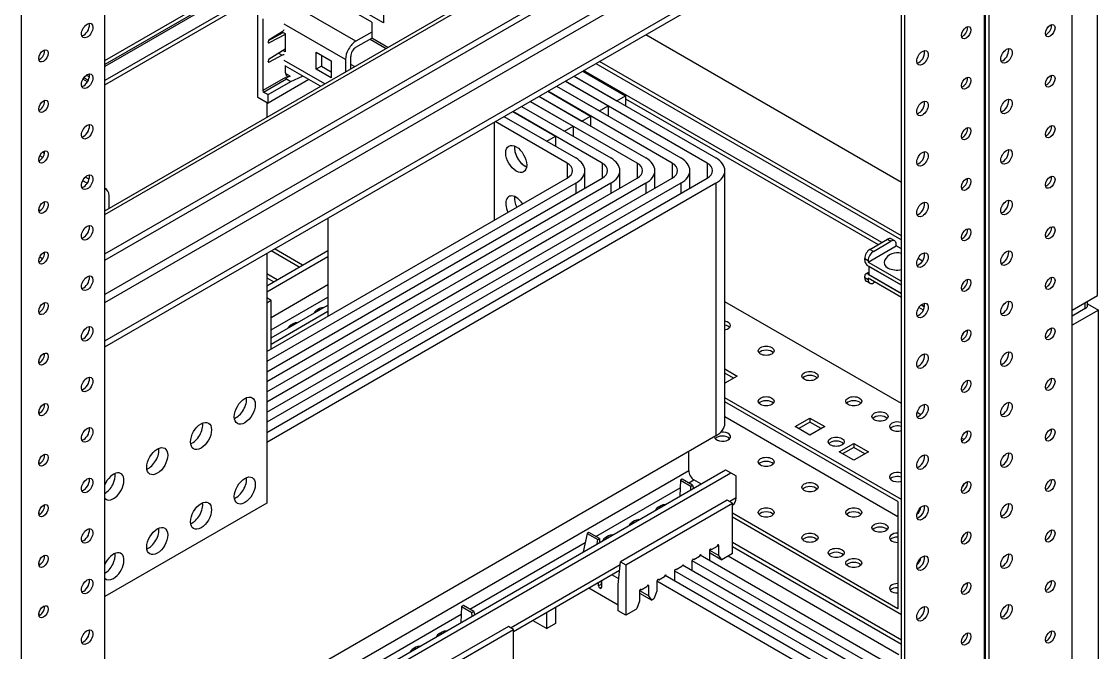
# Model space of a CAD drawing. Header units: millimetres. Extents: x -116965 to 323937, y 291661 to 566926.
# Drawn here: x -20278.6 to -20061.2, y 325288.6 to 325416.1 of the extents above; entities that cross this region are included whole.
import ezdxf

# ---------------------------------------------------------------- set-up
doc = ezdxf.new("R2010")
doc.units = ezdxf.units.MM
doc.layers.add('ALPHA', color=255, linetype='Continuous')

msp = doc.modelspace()

# ---------------------------------------------------------------- linework, layer by layer
at = {"layer": 'ALPHA'}
for p, q in [((-20066.474493, 325227.961634), (-20066.474493, 325697.447168)), ((-20083.975386, 325218.673986), (-20083.975386, 325688.15952)), ((-20083.268279, 325218.265737), (-20083.268279, 325687.751271)), ((-20261.812742, 325115.183044), (-20261.812742, 325584.668578)), ((-20278.606528, 325105.487147), (-20278.606528, 325574.972681)), ((-20083.975386, 325506.795217), (-20261.812742, 325404.120771)), ((-20261.812742, 325403.304275), (-20083.975386, 325505.97872)), ((-20084.152163, 325239.025163), (-20084.152163, 325505.876658)), ((-20261.812742, 325377.835281), (-20101.187065, 325470.572559)), ((-20261.812742, 325377.074322), (-20100.062065, 325470.461119)), ((-20261.812742, 325369.113481), (-20094.581988, 325465.664201)), ((-20261.812742, 325367.888736), (-20094.581988, 325464.439456)), ((-20100.592396, 325454.029125), (-20261.812742, 325360.948515)), ((-20261.812742, 325359.315522), (-20099.885289, 325452.80438)), ((-20261.812742, 325351.558804), (-20094.581988, 325448.109525)), ((-20261.812742, 325350.334059), (-20094.581988, 325446.88478)), ((-20100.945949, 325284.810209), (-20100.945949, 325443.210545)), ((-20100.238842, 325245.618373), (-20100.238842, 325443.618794)), ((-20061.347969, 325360.744391), (-20061.347969, 325439.536311)), ((-20261.812742, 325408.203254), (-20222.391539, 325430.963097)), ((-20221.330878, 325430.350724), (-20261.812742, 325406.97851)), ((-20222.391539, 325430.1466), (-20261.812742, 325407.386758)), ((-20207.89585, 325415.95997), (-20220.005053, 325422.951222)), ((-20230.978071, 325419.242138), (-20230.978071, 325400.870965)), ((-20230.904848, 325400.768903), (-20230.904848, 325419.140076)), ((-20211.07783, 325412.081611), (-20223.604239, 325419.313737)), ((-20205.54472, 325419.154516), (-20205.54472, 325415.766055)), ((-20229.904548, 325416.619291), (-20229.904548, 325402.134642)), ((-20205.54472, 325415.766055), (-20208.479213, 325417.460286)), ((-20207.89585, 325415.95997), (-20207.89585, 325413.918729)), ((-20228.751987, 325412.256525), (-20225.770384, 325413.828265)), ((-20228.587977, 325412.425434), (-20225.990783, 325414.029651)), ((-20226.103849, 325413.959813), (-20226.103849, 325413.65248)), ((-20226.052823, 325413.991331), (-20225.396742, 325413.612543)), ((-20213.199151, 325408.407377), (-20225.573519, 325415.551722)), ((-20207.89585, 325413.918729), (-20211.07783, 325412.081611)), ((-20207.89585, 325413.918729), (-20207.89585, 325412.693984)), ((-20228.843888, 325411.915495), (-20228.843888, 325411.971684)), ((-20228.590241, 325411.756041), (-20228.843638, 325411.90234)), ((-20225.396742, 325413.439481), (-20228.590241, 325411.756041)), ((-20227.076121, 325413.359267), (-20227.076121, 325413.139951)), ((-20226.783228, 325413.540179), (-20226.783228, 325413.294348)), ((-20225.396742, 325413.612543), (-20225.396742, 325409.938308)), ((-20211.07783, 325410.856867), (-20207.89585, 325412.693984)), ((-20208.249402, 325412.489861), (-20205.019325, 325410.624975)), ((-20204.665771, 325410.8291), (-20207.89585, 325412.693987)), ((-20152.564744, 325413.40842), (-20100.945949, 325383.606295)), ((-20228.590241, 325408.515523), (-20225.396742, 325410.519618)), ((-20226.740483, 325409.676348), (-20225.990783, 325409.243509)), ((-20225.396742, 325409.938308), (-20225.879196, 325410.216852)), ((-20219.12117, 325406.417166), (-20219.12117, 325409.887277)), ((-20219.12117, 325409.887277), (-20216.115966, 325408.152222)), ((-20228.843888, 325408.006994), (-20228.843888, 325408.063183)), ((-20228.587977, 325407.848745), (-20228.843726, 325407.996402)), ((-20225.990783, 325409.243509), (-20228.587977, 325407.848745)), ((-20217.393695, 325403.480629), (-20225.573519, 325408.203253)), ((-20218.06051, 325409.274904), (-20218.06051, 325407.029539)), ((-20216.115966, 325408.152222), (-20216.115966, 325404.682111)), ((-20213.199151, 325408.407377), (-20213.199151, 325405.902351)), ((-20212.13849, 325406.514724), (-20212.13849, 325409.019749)), ((-20211.383288, 325406.95074), (-20212.13849, 325407.386756)), ((-20162.641016, 325407.590882), (-20100.945949, 325371.971219)), ((-20100.945949, 325372.787715), (-20161.933909, 325407.99913)), ((-20265.51316, 325405.236589), (-20264.918226, 325404.893103)), ((-20225.308354, 325405.687408), (-20225.308354, 325407.170492)), ((-20218.272375, 325402.973323), (-20225.308354, 325407.035548)), ((-20224.358563, 325405.017734), (-20225.302544, 325405.562742)), ((-20224.247694, 325403.97227), (-20221.875857, 325405.053795)), ((-20218.06051, 325407.029539), (-20219.12117, 325406.417166)), ((-20216.115966, 325404.682111), (-20219.12117, 325406.417166)), ((-20218.06051, 325407.029539), (-20216.115966, 325405.906856)), ((-20167.060433, 325405.03933), (-20138.422608, 325388.505274)), ((-20167.060433, 325405.03933), (-20158.398375, 325400.038289)), ((-20165.292666, 325406.059951), (-20156.630608, 325401.058909)), ((-20104.941102, 325371.420083), (-20165.115889, 325406.162013)), ((-20265.288279, 325403.882008), (-20266.203767, 325404.410566)), ((-20265.12119, 325404.193788), (-20266.017303, 325404.711159)), ((-20225.308354, 325404.788256), (-20229.904548, 325402.134642)), ((-20229.727771, 325401.828456), (-20225.131577, 325404.48207)), ((-20220.618568, 325404.327898), (-20228.843888, 325399.579008)), ((-20228.843888, 325401.318145), (-20224.247694, 325403.971759)), ((-20224.358563, 325405.017734), (-20225.253909, 325404.609468)), ((-20225.144074, 325404.489795), (-20224.247694, 325403.97227)), ((-20225.131577, 325404.48207), (-20224.247694, 325403.971759)), ((-20224.247694, 325403.971759), (-20224.247694, 325403.97227)), ((-20170.595967, 325402.998089), (-20145.493676, 325388.505274)), ((-20170.595967, 325402.998089), (-20161.933909, 325397.997047)), ((-20140.190375, 325387.484654), (-20168.8282, 325404.018709)), ((-20168.8282, 325404.018709), (-20160.166142, 325399.017668)), ((-20230.904848, 325400.768903), (-20228.843888, 325399.579008)), ((-20229.727771, 325401.828456), (-20228.843888, 325401.318145)), ((-20228.843888, 325399.579008), (-20228.843888, 325401.318145)), ((-20174.131501, 325400.956847), (-20152.564744, 325388.505274)), ((-20174.131501, 325400.956847), (-20165.469443, 325395.955806)), ((-20147.261443, 325387.484654), (-20172.363734, 325401.977468)), ((-20172.363734, 325401.977468), (-20163.701676, 325396.976426)), ((-20158.398375, 325400.038289), (-20156.630608, 325401.058909)), ((-20156.630608, 325401.058909), (-20156.630608, 325399.017668)), ((-20229.109053, 325399.732101), (-20229.109053, 325396.716765)), ((-20177.667035, 325398.915606), (-20159.635812, 325388.505274)), ((-20177.667035, 325398.915606), (-20169.004977, 325393.914564)), ((-20154.332511, 325387.484654), (-20175.899268, 325399.936227)), ((-20175.899268, 325399.936227), (-20167.23721, 325394.935185)), ((-20161.933909, 325397.997047), (-20160.166142, 325399.017668)), ((-20160.166142, 325399.017668), (-20160.166142, 325396.976426)), ((-20156.630608, 325400.446537), (-20105.648209, 325371.011835)), ((-20181.202569, 325396.874364), (-20172.540511, 325391.873323)), ((-20181.202569, 325396.874364), (-20166.70688, 325388.505274)), ((-20161.403579, 325387.484654), (-20179.434802, 325397.894985)), ((-20179.434802, 325397.894985), (-20170.772744, 325392.893943)), ((-20165.469443, 325395.955806), (-20163.701676, 325396.976426)), ((-20163.701676, 325396.976426), (-20163.701676, 325394.935185)), ((-20183.147112, 325375.951639), (-20183.147112, 325395.751682)), ((-20168.474647, 325387.484654), (-20182.970336, 325395.853744)), ((-20169.004977, 325393.914564), (-20167.23721, 325394.935185)), ((-20167.23721, 325394.935185), (-20167.23721, 325392.893943)), ((-20172.540511, 325391.873323), (-20170.772744, 325392.893943)), ((-20170.772744, 325392.893943), (-20170.772744, 325390.852702)), ((-20274.313419, 325388.578196), (-20274.944688, 325388.942659)), ((-20273.966674, 325389.392615), (-20274.412752, 325389.650158)), ((-20168.474647, 325387.484654), (-20168.474647, 325384.422791)), ((-20164.876297, 325382.417817), (-20164.876297, 325385.953723)), ((-20161.403579, 325387.484654), (-20161.403579, 325384.422791)), ((-20157.805229, 325382.417817), (-20157.805229, 325385.953723)), ((-20154.332511, 325387.484654), (-20154.332511, 325384.422791)), ((-20150.734161, 325382.417817), (-20150.734161, 325385.953723)), ((-20147.261443, 325387.484654), (-20147.261443, 325384.422791)), ((-20143.663094, 325382.417817), (-20143.663094, 325385.953723)), ((-20140.190375, 325387.484654), (-20140.190375, 325384.422791)), ((-20136.592026, 325334.922686), (-20136.592026, 325385.953723)), ((-20265.336094, 325383.395135), (-20266.244343, 325383.919513)), ((-20264.971636, 325384.199327), (-20265.730121, 325384.637239)), ((-20229.109052, 325349.415501), (-20168.474647, 325384.422791)), ((-20229.109052, 325345.333018), (-20161.403579, 325384.422791)), ((-20229.109052, 325341.250535), (-20154.332511, 325384.422791)), ((-20229.109052, 325337.168052), (-20147.261443, 325384.422791)), ((-20229.109052, 325333.08557), (-20140.190375, 325384.422791)), ((-20166.70688, 325383.402171), (-20229.109052, 325347.37426)), ((-20159.635812, 325383.402171), (-20229.109052, 325343.291777)), ((-20152.564744, 325383.402171), (-20229.109052, 325339.209294)), ((-20145.493676, 325383.402171), (-20229.109052, 325335.126811)), ((-20138.422608, 325383.402171), (-20229.109052, 325331.044328)), ((-20166.70688, 325383.402171), (-20166.70688, 325381.360929)), ((-20159.635812, 325383.402171), (-20159.635812, 325381.360929)), ((-20152.564744, 325383.402171), (-20152.564744, 325381.360929)), ((-20145.493676, 325383.402171), (-20145.493676, 325381.360929)), ((-20138.422608, 325383.402171), (-20138.422608, 325332.371134)), ((-20261.550179, 325382.223948), (-20261.812742, 325382.375539)), ((-20260.928858, 325378.345591), (-20260.928858, 325380.850616)), ((-20274.825953, 325377.851404), (-20275.139261, 325378.032292)), ((-20216.734684, 325376.359888), (-20216.734684, 325356.559846)), ((-20107.663463, 325367.480487), (-20102.006609, 325370.746474)), ((-20107.30991, 325370.052452), (-20103.774376, 325372.093693)), ((-20106.602803, 325369.644203), (-20103.067269, 325371.685445)), ((-20103.774376, 325372.093693), (-20103.067269, 325371.685445)), ((-20102.317269, 325371.759738), (-20103.024376, 325372.167986)), ((-20102.006609, 325370.746474), (-20102.006609, 325371.073072)), ((-20100.945949, 325370.134101), (-20102.006609, 325370.746474)), ((-20101.122726, 325370.236163), (-20100.945949, 325370.338225)), ((-20274.944687, 325368.530247), (-20274.313418, 325368.165783)), ((-20229.109053, 325369.215543), (-20229.109052, 325318.796878)), ((-20229.109052, 325362.669505), (-20216.734684, 325369.81385)), ((-20229.109052, 325361.44476), (-20216.734684, 325368.589105)), ((-20222.556135, 325366.452834), (-20228.22517, 325369.725853)), ((-20221.849028, 325366.861082), (-20227.518063, 325370.134101)), ((-20108.37057, 325368.215334), (-20107.663463, 325367.807086)), ((-20108.37057, 325367.888736), (-20108.37057, 325368.215334)), ((-20106.602803, 325369.644203), (-20107.30991, 325370.052452)), ((-20096.691125, 325367.677578), (-20097.599375, 325368.201956)), ((-20096.396397, 325369.344533), (-20096.303113, 325369.290676)), ((-20107.663463, 325367.807086), (-20107.663463, 325367.480487)), ((-20107.663463, 325367.480487), (-20100.945949, 325363.602129)), ((-20100.945949, 325362.785632), (-20107.663463, 325366.663991)), ((-20107.486687, 325364.928936), (-20107.486687, 325366.561929)), ((-20100.945949, 325362.785632), (-20107.486687, 325366.561929)), ((-20226.975552, 325363.901282), (-20229.109052, 325365.133059)), ((-20229.109052, 325364.316563), (-20227.682659, 325363.493034)), ((-20108.37057, 325364.296151), (-20108.37057, 325364.622749)), ((-20107.663463, 325363.887902), (-20108.37057, 325364.296151)), ((-20107.486687, 325365.471264), (-20108.163463, 325365.080526)), ((-20107.663463, 325365.030998), (-20107.486687, 325365.13306)), ((-20107.663463, 325365.030998), (-20100.945949, 325361.152639)), ((-20100.945949, 325360.336142), (-20107.663463, 325364.214501)), ((-20107.663463, 325364.214501), (-20107.663463, 325363.887902)), ((-20100.945949, 325361.152639), (-20107.486687, 325364.928936)), ((-20216.734684, 325362.873629), (-20228.22517, 325356.239594)), ((-20107.352803, 325363.201237), (-20108.05991, 325363.609485)), ((-20106.31996, 325363.438829), (-20106.602803, 325363.27553)), ((-20088.597132, 325363.004509), (-20088.62205, 325363.018895)), ((-20228.22517, 325359.72377), (-20229.109052, 325360.23408)), ((-20228.22517, 325359.72377), (-20229.109052, 325359.21346)), ((-20228.22517, 325353.790105), (-20216.734684, 325360.424139)), ((-20228.22517, 325349.925811), (-20228.22517, 325359.72377)), ((-20100.945949, 325338.903107), (-20136.592026, 325359.483379)), ((-20066.474493, 325357.784591), (-20061.347969, 325360.744391)), ((-20063.383503, 325358.703149), (-20063.383503, 325359.569175)), ((-20228.22517, 325352.157112), (-20216.734684, 325358.791146)), ((-20228.22517, 325350.932367), (-20216.734684, 325357.566401)), ((-20218.43245, 325358.076302), (-20218.96278, 325357.770116)), ((-20096.514349, 325357.777557), (-20097.422598, 325358.301935)), ((-20096.286679, 325358.462608), (-20096.943161, 325358.841628)), ((-20096.943161, 325358.841628), (-20096.286679, 325358.462608)), ((-20063.822843, 325358.090777), (-20066.474493, 325356.559846)), ((-20061.171192, 325357.784591), (-20066.474493, 325354.722728)), ((-20063.822843, 325358.090777), (-20063.822843, 325359.315522)), ((-20063.383503, 325359.061869), (-20061.171192, 325357.784591)), ((-20061.171192, 325278.99267), (-20061.171192, 325357.784591)), ((-20223.735751, 325355.01444), (-20224.266081, 325354.708254)), ((-20275.070993, 325347.107551), (-20275.070993, 325347.790594)), ((-20136.592026, 325345.888711), (-20134.126935, 325344.46549)), ((-20134.834041, 325344.057242), (-20136.592026, 325345.072214)), ((-20134.126935, 325344.46549), (-20136.592026, 325343.042269)), ((-20100.945949, 325319.511313), (-20136.592026, 325340.091585)), ((-20101.653056, 325319.103065), (-20136.592026, 325339.275089)), ((-20275.070993, 325336.901344), (-20275.070993, 325337.584387)), ((-20101.653056, 325316.041203), (-20136.592026, 325336.213227)), ((-20122.388962, 325334.259283), (-20119.419114, 325335.973926)), ((-20119.419114, 325335.973926), (-20119.419114, 325335.157429)), ((-20119.419114, 325335.973926), (-20116.449265, 325334.259283)), ((-20097.032425, 325336.643633), (-20097.788405, 325337.080098)), ((-20119.419114, 325332.54464), (-20122.388962, 325334.259283)), ((-20119.419114, 325335.157429), (-20121.681855, 325333.851034)), ((-20117.156372, 325333.851034), (-20119.419114, 325335.157429)), ((-20116.449265, 325334.259283), (-20119.419114, 325332.54464)), ((-20138.422608, 325332.371134), (-20261.812742, 325261.131808)), ((-20088.350134, 325331.63091), (-20088.793027, 325331.886614)), ((-20143.901305, 325325.347534), (-20143.901305, 325329.208007)), ((-20113.550127, 325329.156179), (-20110.580279, 325330.870822)), ((-20110.580279, 325327.441536), (-20113.550127, 325329.156179)), ((-20110.580279, 325330.054325), (-20112.843021, 325328.747931)), ((-20110.580279, 325330.870822), (-20110.580279, 325330.054325)), ((-20110.580279, 325330.870822), (-20107.61043, 325329.156179)), ((-20108.317537, 325328.747931), (-20110.580279, 325330.054325)), ((-20107.61043, 325329.156179), (-20110.580279, 325327.441536)), ((-20275.070993, 325326.695136), (-20275.070993, 325327.37818)), ((-20261.812742, 325253.161051), (-20136.474866, 325325.552475)), ((-20143.901305, 325325.347534), (-20261.812742, 325257.245401)), ((-20261.812742, 325251.936073), (-20135.414004, 325324.940219)), ((-20136.474866, 325325.552475), (-20135.414004, 325324.940219)), ((-20135.414004, 325324.940219), (-20134.353546, 325324.327963)), ((-20145.563993, 325323.450472), (-20145.726367, 325320.209083)), ((-20145.210507, 325323.654635), (-20145.563993, 325323.450472)), ((-20145.563993, 325323.450472), (-20143.478166, 325322.246678)), ((-20143.12468, 325322.450841), (-20145.210507, 325323.654635)), ((-20143.900228, 325322.898433), (-20142.840443, 325323.510533)), ((-20143.478166, 325322.246678), (-20143.12468, 325322.450841)), ((-20143.12468, 325322.450841), (-20142.953966, 325321.81034)), ((-20141.424815, 325322.693532), (-20142.840443, 325323.510533)), ((-20134.353546, 325319.837232), (-20134.353546, 325324.327963)), ((-20162.634989, 325312.077793), (-20145.642042, 325321.892413)), ((-20143.45642, 325321.520137), (-20143.478166, 325322.246678)), ((-20229.109052, 325318.796878), (-20261.812742, 325299.915393)), ((-20136.12037, 325319.428789), (-20157.68302, 325306.974845)), ((-20156.622157, 325306.362589), (-20135.059508, 325318.816533)), ((-20149.520313, 325318.284333), (-20150.050643, 325317.978147)), ((-20135.059508, 325318.816533), (-20136.12037, 325319.428789)), ((-20134.353546, 325319.837232), (-20135.590343, 325319.122895)), ((-20135.059508, 325308.610326), (-20135.059508, 325318.816533)), ((-20135.059508, 325318.415014), (-20134.974842, 325318.463915)), ((-20101.653056, 325319.103065), (-20101.653056, 325297.465906)), ((-20100.945949, 325296.241161), (-20100.945949, 325319.511313)), ((-20275.070993, 325316.488929), (-20275.070993, 325317.171973)), ((-20101.653056, 325297.465906), (-20135.059508, 325316.75313)), ((-20100.945949, 325296.241161), (-20135.059508, 325315.936633)), ((-20154.822604, 325315.221888), (-20155.352934, 325314.915702)), ((-20164.402284, 325312.689583), (-20165.236868, 325308.966444)), ((-20164.048798, 325312.893746), (-20164.402284, 325312.689583)), ((-20164.402284, 325312.689583), (-20162.28056, 325311.465071)), ((-20161.927074, 325311.669234), (-20164.048798, 325312.893746)), ((-20162.28056, 325311.465071), (-20161.927074, 325311.669234)), ((-20161.927074, 325311.669234), (-20161.897581, 325310.869072)), ((-20160.124895, 325312.159443), (-20160.655225, 325311.853257)), ((-20188.085985, 325297.378056), (-20164.822659, 325310.81426)), ((-20162.414462, 325310.570537), (-20162.28056, 325311.465071)), ((-20139.354364, 325309.395732), (-20139.53114, 325309.497755)), ((-20138.18786, 325310.06947), (-20139.354364, 325309.395732)), ((-20138.01115, 325310.375656), (-20137.834374, 325310.273633)), ((-20137.834374, 325308.232391), (-20137.834374, 325310.273633)), ((-20100.945949, 325291.138057), (-20135.059508, 325310.83353)), ((-20135.059508, 325310.017033), (-20100.945949, 325290.321561)), ((-20165.236868, 325308.966444), (-20165.237893, 325308.939807)), ((-20165.214312, 325308.953427), (-20165.236868, 325308.966444)), ((-20143.239956, 325307.187424), (-20102.713716, 325283.789588)), ((-20142.889224, 325307.354102), (-20143.066001, 325307.456125)), ((-20141.72272, 325308.02784), (-20142.889224, 325307.354102)), ((-20100.945949, 325284.810209), (-20141.607234, 325308.286013)), ((-20141.546011, 325308.334026), (-20141.369234, 325308.232003)), ((-20141.369234, 325308.148603), (-20141.369234, 325308.232003)), ((-20139.70785, 325309.191569), (-20139.70785, 325307.189402)), ((-20139.70785, 325308.795859), (-20137.222118, 325307.361267)), ((-20139.686452, 325309.301282), (-20137.834374, 325308.232391)), ((-20137.222118, 325307.361267), (-20137.834374, 325308.232391)), ((-20135.059508, 325308.610326), (-20137.222118, 325307.361267)), ((-20101.476279, 325288.178257), (-20135.962413, 325308.088835)), ((-20275.141704, 325306.508605), (-20275.070993, 325306.549431)), ((-20275.070993, 325306.282722), (-20275.070993, 325306.965767)), ((-20157.745284, 325306.326861), (-20179.7761, 325293.602518)), ((-20179.245265, 325292.894637), (-20157.848491, 325305.252776)), ((-20158.129024, 325302.333269), (-20157.68302, 325306.974845)), ((-20157.68302, 325306.974845), (-20156.622157, 325306.362589)), ((-20156.622157, 325306.362589), (-20156.622157, 325296.156382)), ((-20146.777571, 325305.108309), (-20146.777571, 325303.106142)), ((-20146.774817, 325305.145793), (-20106.24925, 325281.748346)), ((-20146.424085, 325305.312472), (-20146.600861, 325305.414495)), ((-20145.257581, 325305.986209), (-20146.424085, 325305.312472)), ((-20104.481483, 325282.768967), (-20145.142095, 325306.244383)), ((-20145.080871, 325306.292396), (-20144.904095, 325306.190372)), ((-20144.904095, 325306.106973), (-20144.904095, 325306.190372)), ((-20143.24271, 325307.149939), (-20143.24271, 325305.147772)), ((-20161.61048, 325303.079964), (-20161.584484, 325302.37469)), ((-20161.492586, 325303.148056), (-20161.536023, 325301.737081)), ((-20158.02377, 325303.497035), (-20159.456614, 325304.323973)), ((-20158.016813, 325303.501054), (-20158.02377, 325303.497035)), ((-20150.312431, 325303.066678), (-20150.312431, 325301.025437)), ((-20150.309677, 325303.104163), (-20109.784784, 325279.707105)), ((-20149.958945, 325303.270841), (-20150.135722, 325303.372865)), ((-20148.792441, 325303.944579), (-20149.958945, 325303.270841)), ((-20108.017017, 325280.727726), (-20148.676956, 325304.202752)), ((-20148.615732, 325304.250766), (-20148.438955, 325304.148742)), ((-20148.438955, 325304.065343), (-20148.438955, 325304.148742)), ((-20164.052807, 325301.669348), (-20158.128582, 325298.250297)), ((-20162.114713, 325302.068446), (-20162.140709, 325302.773719)), ((-20161.584484, 325302.37469), (-20162.114713, 325302.068446)), ((-20161.849748, 325301.62264), (-20161.533931, 325301.805046)), ((-20161.801077, 325301.594551), (-20161.849748, 325301.62264)), ((-20161.535693, 325301.747829), (-20161.801077, 325301.594551)), ((-20161.596511, 325302.701001), (-20161.507923, 325302.649874)), ((-20158.128582, 325302.333013), (-20158.129024, 325302.333269)), ((-20158.128582, 325297.025785), (-20158.128582, 325302.333013)), ((-20153.847292, 325301.025048), (-20153.847292, 325298.983807)), ((-20153.825895, 325301.134762), (-20151.973816, 325300.065871)), ((-20153.493806, 325301.229211), (-20153.670583, 325301.331234)), ((-20152.327302, 325301.902949), (-20153.493806, 325301.229211)), ((-20152.150593, 325302.209135), (-20151.973816, 325302.107112)), ((-20151.973816, 325300.065871), (-20151.973816, 325302.107112)), ((-20150.312431, 325301.025437), (-20150.924687, 325299.447071)), ((-20153.847292, 325298.983807), (-20154.408526, 325297.536972)), ((-20153.847292, 325300.629338), (-20151.36156, 325299.194747)), ((-20151.36156, 325299.194747), (-20151.973816, 325300.065871)), ((-20150.924687, 325299.447071), (-20151.36156, 325299.194747)), ((-20275.070994, 325296.076514), (-20275.070994, 325296.759556)), ((-20275.070993, 325296.076515), (-20275.070993, 325296.75956)), ((-20206.820746, 325286.557416), (-20189.827799, 325296.372036)), ((-20189.74975, 325297.930095), (-20189.912124, 325294.688707)), ((-20189.396264, 325298.134258), (-20189.74975, 325297.930095)), ((-20189.74975, 325297.930095), (-20187.663923, 325296.726301)), ((-20187.310437, 325296.930464), (-20189.396264, 325298.134258)), ((-20187.663923, 325296.726301), (-20187.310437, 325296.930464)), ((-20187.642177, 325295.99976), (-20187.663923, 325296.726301)), ((-20187.310437, 325296.930464), (-20187.139723, 325296.289963)), ((-20172.540511, 325293.485485), (-20172.540511, 325296.767103)), ((-20170.772744, 325297.788113), (-20170.772744, 325294.506105)), ((-20156.622157, 325296.156382), (-20158.128582, 325297.025785)), ((-20154.56159, 325297.346504), (-20156.622157, 325296.156382)), ((-20175.381934, 325295.125982), (-20172.540511, 325293.485485)), ((-20170.772744, 325294.506105), (-20172.540511, 325293.485485)), ((-20180.306127, 325293.908412), (-20201.868776, 325281.454468)), ((-20200.807914, 325280.842213), (-20179.245265, 325293.296157)), ((-20193.70607, 325292.763957), (-20194.2364, 325292.45777)), ((-20179.245265, 325293.296157), (-20180.306127, 325293.908412)), ((-20179.245265, 325283.089949), (-20179.245265, 325293.296157)), ((-20199.00836, 325289.701511), (-20199.53869, 325289.395325))]:
    msp.add_line(p, q, dxfattribs=at)
msp.add_arc((-20101.829832, 325366.550447), 2.814063, 71.69380052, 153.81037469, dxfattribs=at)
for centre, major_axis, ratio, start_param, end_param in [((-20265.348276, 325414.224917), (0.8125, 1.407291), 0.5773502692, 2.3561944902, 8.6393797974), ((-20266.055382, 325414.633165), (0.8125, 1.407291), 0.5773502692, 3.926990817, 5.8329886172), ((-20226.015461, 325414.831403), (0.5, 0.866025), 0.5773502692, 3.9618974169, 4.6021223648), ((-20087.864473, 325413.816668), (0.675, 1.169134), 0.5773502692, 2.3561944902, 8.6393797974), ((-20088.57158, 325414.224917), (0.675, 1.169134), 0.5773502692, 3.926990817, 5.7318997087), ((-20070.893911, 325414.224917), (0.675, 1.169134), 0.5773502692, 2.3561944902, 8.6393797974), ((-20071.601018, 325414.633165), (0.675, 1.169134), 0.5773502692, 3.926990817, 5.7318997087), ((-20266.055382, 325414.633165), (0.8125, 1.407291), 0.5773502692, 3.5917893435, 3.926990817), ((-20228.578723, 325412.124777), (0.1875, 0.32476), 0.5773502692, 0.8203047633, 2.3561945051), ((-20228.578723, 325412.068588), (0.1875, 0.32476), 0.5773502692, 2.3561945051, 3.8835399365), ((-20211.07783, 325409.632122), (1.5, 2.598076), 0.5773502692, 0.7853981783, 2.3561945051), ((-20088.57158, 325414.224917), (0.675, 1.169134), 0.5773502692, 3.692878252, 3.926990817), ((-20071.601018, 325414.633165), (0.675, 1.169134), 0.5773502692, 3.692878252, 3.926990817), ((-20274.18711, 325409.121813), (0.675, 1.169134), 0.5773502692, 2.3561944902, 8.6393797974), ((-20274.894217, 325409.530061), (0.675, 1.169134), 0.5773502692, 3.926990817, 5.7318997087), ((-20211.07783, 325409.632122), (0.75, 1.299038), 0.5773502692, 0.7853981783, 2.3561945051), ((-20096.703308, 325408.713565), (0.8125, 1.407291), 0.5773502692, 2.3561944902, 8.6393797974), ((-20097.410415, 325409.121813), (0.8125, 1.407291), 0.5773502692, 3.926990817, 5.8329886172), ((-20079.732746, 325409.121813), (0.8125, 1.407291), 0.5773502692, 2.3561944902, 8.6393797974), ((-20080.439852, 325409.530061), (0.8125, 1.407291), 0.5773502692, 3.926990817, 5.8329886172), ((-20274.894217, 325409.530061), (0.675, 1.169134), 0.5773502692, 3.692878252, 3.926990817), ((-20228.578723, 325408.216276), (0.1875, 0.32476), 0.5773502692, 0.8288490737, 2.3561945051), ((-20228.578723, 325408.160087), (0.1875, 0.32476), 0.5773502692, 2.3561945051, 3.8920842468), ((-20226.015461, 325408.413262), (0.5, 0.866025), 0.5773502692, 0.1102666454, 0.7504915933), ((-20097.410415, 325409.121813), (0.8125, 1.407291), 0.5773502692, 3.5917893435, 3.926990817), ((-20080.439852, 325409.530061), (0.8125, 1.407291), 0.5773502692, 3.5917893435, 3.926990817), ((-20265.348276, 325404.018709), (0.8125, 1.407291), 0.5773502692, 2.3561944902, 8.6393797974), ((-20266.055382, 325404.426958), (0.8125, 1.407291), 0.5773502692, 3.926990817, 5.8329886172), ((-20224.247694, 325406.29978), (0.75, 1.299038), 0.5773502692, 2.3561945051, 3.8222710768), ((-20070.893911, 325404.018709), (0.675, 1.169134), 0.5773502692, 2.3561944902, 8.6393797974), ((-20071.601018, 325404.426958), (0.675, 1.169134), 0.5773502692, 3.926990817, 5.7318997087), ((-20266.055382, 325404.426958), (0.8125, 1.407291), 0.5773502692, 3.5917893435, 3.926990817), ((-20225.131577, 325404.686194), (-0.125, 0.216506), 0.5773502606, 0.7853981559, 2.2854457709), ((-20225.131577, 325404.686194), (-0.125, 0.216506), 0.5773502606, 2.2854457709, 2.3561944827), ((-20087.864473, 325403.610461), (0.675, 1.169134), 0.5773502692, 2.3561944902, 8.6393797974), ((-20088.57158, 325404.018709), (0.675, 1.169134), 0.5773502692, 3.692878252, 3.926990817), ((-20088.57158, 325404.018709), (0.675, 1.169134), 0.5773502692, 3.926990817, 5.7318997087), ((-20071.601018, 325404.426958), (0.675, 1.169134), 0.5773502692, 3.692878252, 3.926990817), ((-20230.728071, 325400.870965), (-0.25, 0), 0.5773502778, 0, 0.7853981559), ((-20229.727771, 325402.03258), (-0.125, 0.216506), 0.5773502606, 0.7853981559, 2.3561944827), ((-20274.18711, 325398.915606), (0.675, 1.169134), 0.5773502692, 2.3561944902, 8.6393797974), ((-20274.894217, 325399.323854), (0.675, 1.169134), 0.5773502692, 3.926990817, 5.7318997087), ((-20096.703308, 325398.507357), (0.8125, 1.407291), 0.5773502692, 2.3561944902, 8.6393797974), ((-20097.410415, 325398.915606), (0.8125, 1.407291), 0.5773502692, 3.926990817, 5.8329886172), ((-20079.732746, 325398.915606), (0.8125, 1.407291), 0.5773502692, 2.3561944902, 8.6393797974), ((-20080.439852, 325399.323854), (0.8125, 1.407291), 0.5773502692, 3.926990817, 5.8329886172), ((-20274.894217, 325399.323854), (0.675, 1.169134), 0.5773502692, 3.692878252, 3.926990817), ((-20097.410415, 325398.915606), (0.8125, 1.407291), 0.5773502692, 3.5917893435, 3.926990817), ((-20080.439852, 325399.323854), (0.8125, 1.407291), 0.5773502692, 3.5917893435, 3.926990817), ((-20265.348276, 325393.812502), (0.8125, 1.407291), 0.5773502692, 2.3561944902, 8.6393797974), ((-20266.055382, 325394.22075), (0.8125, 1.407291), 0.5773502692, 3.926990817, 5.8329886172), ((-20087.864473, 325393.404254), (0.675, 1.169134), 0.5773502692, 2.3561944902, 8.6393797974), ((-20088.57158, 325393.812502), (0.675, 1.169134), 0.5773502692, 3.926990817, 5.7318997087), ((-20070.893911, 325393.812502), (0.675, 1.169134), 0.5773502692, 2.3561944902, 8.6393797974), ((-20071.601018, 325394.22075), (0.675, 1.169134), 0.5773502692, 3.926990817, 5.7318997087), ((-20266.055382, 325394.22075), (0.8125, 1.407291), 0.5773502692, 3.5917893435, 3.926990817), ((-20088.57158, 325393.812502), (0.675, 1.169134), 0.5773502692, 3.692878252, 3.926990817), ((-20071.601018, 325394.22075), (0.675, 1.169134), 0.5773502692, 3.692878252, 3.926990817), ((-20274.18711, 325388.709399), (0.675, 1.169134), 0.5773502692, 2.3561944902, 8.6393797974), ((-20274.894217, 325389.117647), (0.675, 1.169134), 0.5773502692, 3.926990817, 5.7318997087), ((-20178.727695, 325388.30115), (-1.5, 2.598076), 0.5773502692, 0.7853981634, 7.0685834706), ((-20176.959928, 325389.321771), (-1.5, 2.598076), 0.5773502692, 0.6301372461, 2.5114554075), ((-20176.959928, 325389.321771), (-1.5, 2.598076), 0.5773502692, 0.6301372461, 2.3561944902), ((-20096.703308, 325388.30115), (0.8125, 1.407291), 0.5773502692, 2.3561944902, 8.6393797974), ((-20079.732746, 325388.709399), (0.8125, 1.407291), 0.5773502692, 2.3561944902, 8.6393797974), ((-20080.439852, 325389.117647), (0.8125, 1.407291), 0.5773502692, 3.926990817, 5.8329886172), ((-20274.894217, 325389.117647), (0.675, 1.169134), 0.5773502692, 3.692878252, 3.926990817), ((-20171.126297, 325385.953723), (-6.25, 0), 0.5773502692, 2.3561944902, 3.926990817), ((-20164.055229, 325385.953723), (-6.25, 0), 0.5773502692, 2.3561944902, 3.926990817), ((-20156.984161, 325385.953723), (-6.25, 0), 0.5773502692, 2.3561944902, 3.926990817), ((-20149.913094, 325385.953723), (-6.25, 0), 0.5773502692, 2.3561944902, 3.926990817), ((-20142.842026, 325385.953723), (-6.25, 0), 0.5773502692, 2.3561944902, 3.926990817), ((-20097.410415, 325388.709399), (0.8125, 1.407291), 0.5773502692, 3.926990817, 5.8329886172), ((-20080.439852, 325389.117647), (0.8125, 1.407291), 0.5773502692, 3.5917893435, 3.926990817), ((-20176.959928, 325389.321771), (-1.5, 2.598076), 0.5773502692, 2.3561944902, 2.5114554075), ((-20171.126297, 325385.953723), (-3.75, 0), 0.5773502692, 2.3561944902, 3.926990817), ((-20164.055229, 325385.953723), (-3.75, 0), 0.5773502692, 2.3561944902, 3.926990817), ((-20156.984161, 325385.953723), (-3.75, 0), 0.5773502692, 2.3561944902, 3.926990817), ((-20149.913094, 325385.953723), (-3.75, 0), 0.5773502692, 2.3561944902, 3.926990817), ((-20142.842026, 325385.953723), (-3.75, 0), 0.5773502692, 2.3561944902, 3.926990817), ((-20097.410415, 325388.709399), (0.8125, 1.407291), 0.5773502692, 3.5917893435, 3.926990817), ((-20265.348276, 325383.606295), (0.8125, 1.407291), 0.5773502692, 2.3561944902, 8.6393797974), ((-20266.055382, 325384.014543), (0.8125, 1.407291), 0.5773502692, 3.926990817, 5.8329886172), ((-20087.864473, 325383.198047), (0.675, 1.169134), 0.5773502692, 2.3561944902, 8.6393797974), ((-20088.57158, 325383.606295), (0.675, 1.169134), 0.5773502692, 3.926990817, 5.7318997087), ((-20070.893911, 325383.606295), (0.675, 1.169134), 0.5773502692, 2.3561944902, 8.6393797974), ((-20071.601018, 325384.014543), (0.675, 1.169134), 0.5773502692, 3.926990817, 5.7318997087), ((-20266.055382, 325384.014543), (0.8125, 1.407291), 0.5773502692, 3.5917893435, 3.926990817), ((-20263.050179, 325379.625872), (1.5, 2.598076), 0.5773502692, 5.4977871587, 6.4457568362), ((-20088.57158, 325383.606295), (0.675, 1.169134), 0.5773502692, 3.692878252, 3.926990817), ((-20071.601018, 325384.014543), (0.675, 1.169134), 0.5773502692, 3.692878252, 3.926990817), ((-20274.18711, 325378.503191), (0.675, 1.169134), 0.5773502692, 2.3561944902, 8.6393797974), ((-20274.894217, 325378.91144), (0.675, 1.169134), 0.5773502692, 3.926990817, 5.7318997087), ((-20178.727695, 325378.094943), (-1.5, 2.598076), 0.5773502692, 5.4977871438, 7.735855981), ((-20176.959928, 325379.115564), (-1.5, 2.598076), 0.5773502692, 0.6301372461, 1.4526706738), ((-20176.959928, 325379.115564), (-1.5, 2.598076), 0.5773502692, 0.6301372461, 1.4526706738), ((-20178.727695, 325378.094943), (-1.5, 2.598076), 0.5773502692, 4.8305146334, 5.4977871438), ((-20096.703308, 325378.094943), (0.8125, 1.407291), 0.5773502692, 2.3561944902, 8.6393797974), ((-20097.410415, 325378.503191), (0.8125, 1.407291), 0.5773502692, 3.926990817, 5.8329886172), ((-20079.732746, 325378.503191), (0.8125, 1.407291), 0.5773502692, 2.3561944902, 8.6393797974), ((-20080.439852, 325378.91144), (0.8125, 1.407291), 0.5773502692, 3.926990817, 5.8329886172), ((-20274.894217, 325378.91144), (0.675, 1.169134), 0.5773502692, 3.692878252, 3.926990817), ((-20097.410415, 325378.503191), (0.8125, 1.407291), 0.5773502692, 3.5917893435, 3.926990817), ((-20080.439852, 325378.91144), (0.8125, 1.407291), 0.5773502692, 3.5917893435, 3.926990817), ((-20265.348276, 325373.400088), (0.8125, 1.407291), 0.5773502692, 2.3561944902, 8.6393797974), ((-20266.055382, 325373.808336), (0.8125, 1.407291), 0.5773502692, 3.926990817, 5.8329886172), ((-20070.893911, 325373.400088), (0.675, 1.169134), 0.5773502692, 2.3561944902, 8.6393797974), ((-20071.601018, 325373.808336), (0.675, 1.169134), 0.5773502692, 3.926990817, 5.7318997087), ((-20266.055382, 325373.808336), (0.8125, 1.407291), 0.5773502692, 3.5917893435, 3.926990817), ((-20087.864473, 325372.991839), (0.675, 1.169134), 0.5773502692, 2.3561944902, 8.6393797974), ((-20088.57158, 325373.400088), (0.675, 1.169134), 0.5773502692, 3.926990817, 5.7318997087), ((-20071.601018, 325373.808336), (0.675, 1.169134), 0.5773502692, 3.692878252, 3.926990817), ((-20103.774376, 325370.868948), (0.75, 1.299038), 0.5773502692, 0, 0.7853981634), ((-20103.067269, 325370.4607), (0.75, 1.299038), 0.5773502692, 5.4977871438, 7.0685834706), ((-20088.57158, 325373.400088), (0.675, 1.169134), 0.5773502692, 3.692878252, 3.926990817), ((-20274.18711, 325368.296984), (0.675, 1.169134), 0.5773502692, 2.3561944902, 8.6393797974), ((-20274.894217, 325368.705232), (0.675, 1.169134), 0.5773502692, 3.926990817, 5.7318997087), ((-20107.30991, 325368.827707), (0.75, 1.299038), 0.5773502692, 0.7853981634, 2.3561944902), ((-20106.602803, 325368.419458), (0.75, 1.299038), 0.5773502692, 0.7853981634, 2.3561944902), ((-20096.703308, 325367.888736), (0.8125, 1.407291), 0.5773502692, 2.3561944902, 8.6393797974), ((-20097.410415, 325368.296984), (0.8125, 1.407291), 0.5773502692, 3.926990817, 5.8329886172), ((-20079.732746, 325368.296984), (0.8125, 1.407291), 0.5773502692, 2.3561944902, 8.6393797974), ((-20080.439852, 325368.705232), (0.8125, 1.407291), 0.5773502692, 3.926990817, 5.8329886172), ((-20274.894217, 325368.705232), (0.675, 1.169134), 0.5773502692, 3.692878252, 3.926990817), ((-20107.663463, 325367.480487), (-0.5, 0.866025), 0.5773502692, 0.7853981634, 2.3561944902), ((-20101.829832, 325367.378425), (-2.625, 0), 0.5773502692, 6.0065067037, 8.1974102982), ((-20097.410415, 325368.296984), (0.8125, 1.407291), 0.5773502692, 3.5917893435, 3.926990817), ((-20080.439852, 325368.705232), (0.8125, 1.407291), 0.5773502692, 3.5917893435, 3.926990817), ((-20265.348276, 325363.19388), (0.8125, 1.407291), 0.5773502692, 2.3561944902, 8.6393797974), ((-20266.055382, 325363.602129), (0.8125, 1.407291), 0.5773502692, 3.926990817, 5.8329886172), ((-20107.663463, 325364.214501), (-0.5, 0.866025), 0.5773502692, 5.4977871438, 7.0685834706), ((-20107.30991, 325364.908523), (0.75, 1.299038), 0.5773502692, 2.3561944902, 3.1415926536), ((-20106.602803, 325364.500275), (0.75, 1.299038), 0.5773502692, 2.3561944902, 3.926990817), ((-20087.864473, 325362.785632), (0.675, 1.169134), 0.5773502692, 2.3561944902, 8.6393797974), ((-20088.57158, 325363.19388), (0.675, 1.169134), 0.5773502692, 3.926990817, 5.7318997087), ((-20070.893911, 325363.19388), (0.675, 1.169134), 0.5773502692, 2.3561944902, 8.6393797974), ((-20071.601018, 325363.602129), (0.675, 1.169134), 0.5773502692, 3.926990817, 5.7318997087), ((-20266.055382, 325363.602129), (0.8125, 1.407291), 0.5773502692, 3.5917893435, 3.926990817), ((-20088.57158, 325363.19388), (0.675, 1.169134), 0.5773502692, 3.692878252, 3.926990817), ((-20089.278687, 325363.602129), (0.775, 1.342339), 0.5773502692, 4.5048673228, 4.919910638), ((-20071.601018, 325363.602129), (0.675, 1.169134), 0.5773502692, 3.692878252, 3.926990817), ((-20274.18711, 325358.090777), (0.675, 1.169134), 0.5773502692, 2.3561944902, 8.6393797974), ((-20096.703308, 325357.682528), (0.8125, 1.407291), 0.5773502692, 2.3561944902, 8.6393797974), ((-20079.732746, 325358.090777), (0.8125, 1.407291), 0.5773502692, 2.3561944902, 8.6393797974), ((-20080.439852, 325358.499025), (0.8125, 1.407291), 0.5773502692, 3.926990817, 5.8329886172), ((-20274.894217, 325358.499025), (0.675, 1.169134), 0.5773502692, 3.692878252, 3.926990817), ((-20274.894217, 325358.499025), (0.675, 1.169134), 0.5773502692, 3.926990817, 5.7318997087), ((-20217.407145, 325356.87197), (-2.2, 0), 0.5773502692, 5.4977871438, 6.048268686), ((-20217.407145, 325357.484342), (-1.45, 0), 0.5773502692, 4.8150711722, 6.1805031154), ((-20097.410415, 325358.090777), (0.8125, 1.407291), 0.5773502692, 3.926990817, 5.8329886172), ((-20064.883503, 325358.703149), (-1.5, 0), 0.5773502692, 2.3561944902, 3.1415926536), ((-20222.710446, 325354.42248), (-1.45, 0), 0.5773502692, 4.8150711722, 6.1805031154), ((-20137.096783, 325354.671697), (-1.625, 0), 0.5773502692, 1.8866414917, 4.3965438155), ((-20097.410415, 325358.090777), (0.8125, 1.407291), 0.5773502692, 3.5917893435, 3.926990817), ((-20080.439852, 325358.499025), (0.8125, 1.407291), 0.5773502692, 3.5917893435, 3.926990817), ((-20265.348276, 325352.987673), (0.8125, 1.407291), 0.5773502692, 2.3561944902, 8.6393797974), ((-20266.055382, 325353.395921), (0.8125, 1.407291), 0.5773502692, 3.926990817, 5.8329886172), ((-20222.710446, 325353.810107), (-2.2, 0), 0.5773502692, 5.4977871438, 6.048268686), ((-20137.096783, 325353.855201), (-1.625, 0), 0.5773502692, 3.5917893435, 4.3965438155), ((-20087.864473, 325352.579425), (0.675, 1.169134), 0.5773502692, 2.3561944902, 8.6393797974), ((-20089.278687, 325353.395921), (0.775, 1.342339), 0.5773502692, 4.5048673228, 4.919910638), ((-20088.57158, 325352.987673), (0.675, 1.169134), 0.5773502692, 3.926990817, 5.7318997087), ((-20070.893911, 325352.987673), (0.675, 1.169134), 0.5773502692, 2.3561944902, 8.6393797974), ((-20071.601018, 325353.395921), (0.675, 1.169134), 0.5773502692, 3.926990817, 5.7318997087), ((-20266.055382, 325353.395921), (0.8125, 1.407291), 0.5773502692, 3.5917893435, 3.926990817), ((-20228.013747, 325351.360618), (-1.45, 0), 0.5773502692, 4.8150711722, 4.8587191627), ((-20088.57158, 325352.987673), (0.675, 1.169134), 0.5773502692, 3.692878252, 3.926990817), ((-20071.601018, 325353.395921), (0.675, 1.169134), 0.5773502692, 3.692878252, 3.926990817), ((-20274.18711, 325347.884569), (0.675, 1.169134), 0.5773502692, 2.3561944902, 8.6393797974), ((-20274.894217, 325348.292818), (0.675, 1.169134), 0.5773502692, 3.926990817, 5.7318997087), ((-20128.257948, 325349.568594), (-1.625, 0), 0.5773502692, 2.3561944902, 8.6393797974), ((-20128.257948, 325348.752097), (-1.625, 0), 0.5773502692, 3.5917893435, 5.8329886172), ((-20096.703308, 325347.476321), (0.8125, 1.407291), 0.5773502692, 2.3561944902, 8.6393797974), ((-20097.410415, 325347.884569), (0.8125, 1.407291), 0.5773502692, 3.926990817, 5.8329886172), ((-20079.732746, 325347.884569), (0.8125, 1.407291), 0.5773502692, 2.3561944902, 8.6393797974), ((-20080.439852, 325348.292818), (0.8125, 1.407291), 0.5773502692, 3.926990817, 5.8329886172), ((-20274.894217, 325348.292818), (0.675, 1.169134), 0.5773502692, 3.692878252, 3.926990817), ((-20097.410415, 325347.884569), (0.8125, 1.407291), 0.5773502692, 3.5917893435, 3.926990817), ((-20080.439852, 325348.292818), (0.8125, 1.407291), 0.5773502692, 3.5917893435, 3.926990817), ((-20265.348276, 325342.781466), (0.8125, 1.407291), 0.5773502692, 2.3561944902, 8.6393797974), ((-20266.055382, 325343.189714), (0.8125, 1.407291), 0.5773502692, 3.926990817, 5.8329886172), ((-20119.419114, 325344.46549), (-1.625, 0), 0.5773502692, 2.3561944902, 8.6393797974), ((-20119.419114, 325343.648993), (-1.625, 0), 0.5773502692, 3.5917893435, 5.8329886172), ((-20070.893911, 325342.781466), (0.675, 1.169134), 0.5773502692, 2.3561944902, 8.6393797974), ((-20087.864473, 325342.373218), (0.675, 1.169134), 0.5773502692, 2.3561944902, 8.6393797974), ((-20088.57158, 325342.781466), (0.675, 1.169134), 0.5773502692, 3.926990817, 5.7318997087), ((-20071.601018, 325343.189714), (0.675, 1.169134), 0.5773502692, 3.692878252, 3.926990817), ((-20071.601018, 325343.189714), (0.675, 1.169134), 0.5773502692, 3.926990817, 5.7318997087), ((-20266.055382, 325343.189714), (0.8125, 1.407291), 0.5773502692, 3.5917893435, 3.926990817), ((-20233.52847, 325337.474237), (1.5, 2.598076), 0.5773502692, 2.3561944902, 8.6393797974), ((-20235.296236, 325338.494858), (1.5, 2.598076), 0.5773502692, 3.7717298997, 5.6530480611), ((-20128.257948, 325339.362386), (-1.625, 0), 0.5773502692, 2.3561944902, 8.6393797974), ((-20110.580279, 325339.362386), (-1.625, 0), 0.5773502692, 2.3561944902, 8.6393797974), ((-20088.57158, 325342.781466), (0.675, 1.169134), 0.5773502692, 3.692878252, 3.926990817), ((-20274.18711, 325337.678362), (0.675, 1.169134), 0.5773502692, 2.3561944902, 8.6393797974), ((-20274.894217, 325338.08661), (0.675, 1.169134), 0.5773502692, 3.926990817, 5.7318997087), ((-20128.257948, 325338.54589), (-1.625, 0), 0.5773502692, 3.5917893435, 5.8329886172), ((-20110.580279, 325338.54589), (-1.625, 0), 0.5773502692, 3.5917893435, 5.8329886172), ((-20096.703308, 325337.270114), (0.8125, 1.407291), 0.5773502692, 2.3561944902, 8.6393797974), ((-20097.410415, 325337.678362), (0.8125, 1.407291), 0.5773502692, 3.926990817, 5.8329886172), ((-20079.732746, 325337.678362), (0.8125, 1.407291), 0.5773502692, 2.3561944902, 8.6393797974), ((-20080.439852, 325338.08661), (0.8125, 1.407291), 0.5773502692, 3.926990817, 5.8329886172), ((-20274.894217, 325338.08661), (0.675, 1.169134), 0.5773502692, 3.692878252, 3.926990817), ((-20242.367304, 325332.371133), (1.5, 2.598076), 0.5773502692, 2.3561944902, 8.6393797974), ((-20105.276978, 325336.300524), (-1.625, 0), 0.5773502692, 2.3561944902, 8.6393797974), ((-20105.276978, 325335.484028), (-1.625, 0), 0.5773502692, 3.5917893435, 5.8329886172), ((-20097.410415, 325337.678362), (0.8125, 1.407291), 0.5773502692, 3.5917893435, 3.926990817), ((-20080.439852, 325338.08661), (0.8125, 1.407291), 0.5773502692, 3.5917893435, 3.926990817), ((-20265.348276, 325332.575259), (0.8125, 1.407291), 0.5773502692, 2.3561944902, 8.6393797974), ((-20266.055382, 325332.983507), (0.8125, 1.407291), 0.5773502692, 3.926990817, 5.8329886172), ((-20244.135071, 325333.391754), (1.5, 2.598076), 0.5773502692, 3.7717298997, 5.6530480611), ((-20142.842026, 325334.922686), (-6.25, 0), 0.5773502692, 2.3561944902, 3.1415926536), ((-20101.741444, 325334.259283), (-1.625, 0), 0.5773502692, 5.4977871438, 8.3655385722), ((-20101.741444, 325333.442786), (-1.625, 0), 0.5773502692, 4.2008320422, 5.8329886172), ((-20101.741444, 325334.259283), (-1.625, 0), 0.5773502692, 4.2008320422, 5.4977871438), ((-20087.864473, 325332.16701), (0.675, 1.169134), 0.5773502692, 2.3561944902, 8.6393797974), ((-20088.57158, 325332.575259), (0.675, 1.169134), 0.5773502692, 3.926990817, 5.7318997087), ((-20070.893911, 325332.575259), (0.675, 1.169134), 0.5773502692, 2.3561944902, 8.6393797974), ((-20071.601018, 325332.983507), (0.675, 1.169134), 0.5773502692, 3.926990817, 5.7318997087), ((-20266.055382, 325332.983507), (0.8125, 1.407291), 0.5773502692, 3.5917893435, 3.926990817), ((-20137.096783, 325332.218041), (-1.625, 0), 0.5773502692, 0.0207159855, 2.3561944902), ((-20137.096783, 325331.401545), (-1.625, 0), 0.5773502692, 3.5917893435, 5.8329886172), ((-20137.096783, 325332.218041), (-1.625, 0), 0.5773502692, 2.3561944902, 4.9058864552), ((-20114.115813, 325331.197421), (-1.625, 0), 0.5773502692, 2.3561944902, 8.6393797974), ((-20114.115813, 325330.380924), (-1.625, 0), 0.5773502692, 3.5917893435, 5.8329886172), ((-20088.57158, 325332.575259), (0.675, 1.169134), 0.5773502692, 3.692878252, 3.926990817), ((-20071.601018, 325332.983507), (0.675, 1.169134), 0.5773502692, 3.692878252, 3.926990817), ((-20251.206139, 325327.268029), (1.5, 2.598076), 0.5773502692, 2.3561944902, 8.6393797974), ((-20252.973906, 325328.28865), (1.5, 2.598076), 0.5773502692, 3.7717298997, 5.6530480611), ((-20079.732746, 325327.472155), (0.8125, 1.407291), 0.5773502692, 2.3561944902, 8.6393797974), ((-20080.439852, 325327.880403), (0.8125, 1.407291), 0.5773502692, 3.926990817, 5.8329886172), ((-20274.18711, 325327.472155), (0.675, 1.169134), 0.5773502692, 2.3561944902, 8.6393797974), ((-20274.894217, 325327.880403), (0.675, 1.169134), 0.5773502692, 3.692878252, 3.926990817), ((-20274.894217, 325327.880403), (0.675, 1.169134), 0.5773502692, 3.926990817, 5.7318997087), ((-20128.257948, 325327.114938), (-1.625, 0), 0.5773502692, 2.3561944902, 8.6393797974), ((-20128.257948, 325326.298441), (-1.625, 0), 0.5773502692, 3.5917893435, 5.8329886172), ((-20096.703308, 325327.063907), (0.8125, 1.407291), 0.5773502692, 2.3561944902, 8.6393797974), ((-20097.410415, 325327.472155), (0.8125, 1.407291), 0.5773502692, 3.926990817, 5.8329886172), ((-20260.044974, 325322.164926), (1.5, 2.598076), 0.5773502692, 3.9269908319, 8.0536950132), ((-20261.812741, 325323.185546), (1.5, 2.598076), 0.5773502692, 3.9269903973, 5.6530480611), ((-20142.840443, 325324.735278), (-0.750214, 1.298914), 0.5774602093, 0.7853029253, 2.3560992521), ((-20101.741444, 325324.053076), (-1.625, 0), 0.5773502692, 5.4977871438, 8.3655385722), ((-20101.741444, 325324.053076), (-1.625, 0), 0.5773502692, 4.2008320422, 5.4977871438), ((-20097.410415, 325327.472155), (0.8125, 1.407291), 0.5773502692, 3.5917893435, 3.926990817), ((-20080.439852, 325327.880403), (0.8125, 1.407291), 0.5773502692, 3.5917893435, 3.926990817), ((-20265.348276, 325322.369051), (0.8125, 1.407291), 0.5773502692, 2.3561944902, 8.6393797974), ((-20266.055382, 325322.7773), (0.8125, 1.407291), 0.5773502692, 3.926990817, 5.8329886172), ((-20233.528469, 325321.348429), (1.5, 2.598076), 0.5773502692, 2.3561944902, 8.6393797974), ((-20235.296236, 325322.36905), (1.5, 2.598076), 0.5773502692, 3.7717298997, 5.6530480611), ((-20235.296237, 325322.369051), (1.5, 2.598076), 0.5773502692, 3.7717303226, 5.6530474147), ((-20119.419114, 325322.011834), (-1.625, 0), 0.5773502692, 2.3561944902, 8.6393797974), ((-20101.741444, 325323.236579), (-1.625, 0), 0.5773502692, 4.2008320422, 5.8329886172), ((-20087.864473, 325321.960803), (0.675, 1.169134), 0.5773502692, 2.3561944902, 8.6393797974), ((-20089.278687, 325322.7773), (0.8125, 1.407291), 0.5773502692, 4.4260542768, 4.9987236839), ((-20088.57158, 325322.369051), (0.675, 1.169134), 0.5773502692, 3.926990817, 5.7318997087), ((-20070.893911, 325322.369051), (0.675, 1.169134), 0.5773502692, 2.3561944902, 8.6393797974), ((-20071.601018, 325322.7773), (0.675, 1.169134), 0.5773502692, 3.926990817, 5.7318997087), ((-20266.055382, 325322.7773), (0.8125, 1.407291), 0.5773502692, 3.5917893435, 3.926990817), ((-20119.419114, 325321.195337), (-1.625, 0), 0.5773502692, 3.5917893435, 5.8329886172), ((-20088.57158, 325322.369051), (0.675, 1.169134), 0.5773502692, 3.692878252, 3.926990817), ((-20071.601018, 325322.7773), (0.675, 1.169134), 0.5773502692, 3.692878252, 3.926990817), ((-20274.18711, 325317.265948), (0.675, 1.169134), 0.5773502692, 2.3561944902, 8.6393797974), ((-20274.894217, 325317.674196), (0.675, 1.169134), 0.5773502692, 3.926990817, 5.7318997087), ((-20260.044974, 325322.164926), (1.5, 2.598076), 0.5773502692, 2.9418792744, 3.9269908319), ((-20242.367304, 325316.245326), (1.5, 2.598076), 0.5773502692, 2.3561944902, 8.6393797974), ((-20244.135072, 325317.265948), (1.5, 2.598076), 0.5773502692, 3.7717303125, 5.6530473503), ((-20244.135071, 325317.265946), (1.5, 2.598076), 0.5773502692, 3.7717298997, 5.6530480611), ((-20148.495008, 325317.692373), (-1.45, 0), 0.5773502692, 4.8137795768, 6.1821755907), ((-20136.47527, 325321.061743), (-1.500429, 2.597829), 0.5774602093, 3.1415926536, 3.9268955789), ((-20096.703308, 325316.857699), (0.8125, 1.407291), 0.5773502692, 2.3561944902, 8.6393797974), ((-20097.410415, 325317.265948), (0.8125, 1.407291), 0.5773502692, 3.926990817, 5.8329886172), ((-20097.410415, 325317.265948), (0.8125, 1.407291), 0.5773502692, 3.926990817, 5.8329886172), ((-20079.732746, 325317.265948), (0.8125, 1.407291), 0.5773502692, 2.3561944902, 8.6393797974), ((-20080.439852, 325317.674196), (0.8125, 1.407291), 0.5773502692, 3.926990817, 5.8329886172), ((-20274.894217, 325317.674196), (0.675, 1.169134), 0.5773502692, 3.692878252, 3.926990817), ((-20148.495008, 325317.080001), (-2.2, 0), 0.5773502692, 5.4977871438, 6.0497610457), ((-20128.257948, 325316.90873), (-1.625, 0), 0.5773502692, 2.3561944902, 8.6393797974), ((-20128.257948, 325316.092234), (-1.625, 0), 0.5773502692, 3.5917893435, 5.8329886172), ((-20110.580279, 325316.90873), (-1.625, 0), 0.5773502692, 2.3561944902, 8.6393797974), ((-20110.580279, 325316.092234), (-1.625, 0), 0.5773502692, 3.5917893435, 5.8329886172), ((-20098.117522, 325317.674196), (0.8125, 1.407291), 0.5773502692, 4.1973738484, 5.2274041124), ((-20097.410415, 325317.265948), (0.8125, 1.407291), 0.5773502692, 3.5917893435, 3.926990817), ((-20097.410415, 325317.265948), (0.8125, 1.407291), 0.5773502692, 3.5917893435, 3.926990817), ((-20080.439852, 325317.674196), (0.8125, 1.407291), 0.5773502692, 3.5917893435, 3.926990817), ((-20265.348276, 325312.162844), (0.8125, 1.407291), 0.5773502692, 2.3561944902, 8.6393797974), ((-20251.206139, 325311.142222), (1.5, 2.598076), 0.5773502692, 2.3561944902, 8.6393797974), ((-20252.973907, 325312.162844), (1.5, 2.598076), 0.5773502692, 3.7717303024, 5.6530472858), ((-20252.973906, 325312.162843), (1.5, 2.598076), 0.5773502692, 3.7717298997, 5.6530480611), ((-20153.797299, 325314.017556), (-2.2, 0), 0.5773502692, 5.4977871438, 6.0497610457), ((-20153.797299, 325314.629928), (-1.45, 0), 0.5773502692, 4.8137795768, 6.1821755907), ((-20105.276978, 325313.846868), (-1.625, 0), 0.5773502692, 2.3561944902, 8.6393797974), ((-20105.276978, 325313.030372), (-1.625, 0), 0.5773502692, 3.5917893435, 5.8329886172), ((-20266.055382, 325312.571092), (0.8125, 1.407291), 0.5773502692, 3.926990817, 5.8329886172), ((-20159.09959, 325310.95511), (-2.2, 0), 0.5773502692, 5.4977871438, 6.0497610457), ((-20159.09959, 325311.567483), (-1.45, 0), 0.5773502692, 4.8137795768, 6.1821755907), ((-20119.419114, 325311.805627), (-1.625, 0), 0.5773502692, 2.3561944902, 8.6393797974), ((-20119.419114, 325310.98913), (-1.625, 0), 0.5773502692, 3.5917893435, 5.8329886172), ((-20101.741444, 325311.805627), (-1.625, 0), 0.5773502692, 4.6579692944, 7.90840132), ((-20101.741444, 325310.98913), (-1.625, 0), 0.5773502692, 4.6579692944, 5.8329886172), ((-20087.864473, 325311.754596), (0.675, 1.169134), 0.5773502692, 2.3561944902, 8.6393797974), ((-20089.278687, 325312.571092), (0.8125, 1.407291), 0.5773502692, 4.4260542768, 4.9987236839), ((-20088.57158, 325312.162844), (0.675, 1.169134), 0.5773502692, 3.926990817, 5.7318997087), ((-20070.893911, 325312.162844), (0.675, 1.169134), 0.5773502692, 2.3561944902, 8.6393797974), ((-20071.601018, 325312.571092), (0.675, 1.169134), 0.5773502692, 3.926990817, 5.7318997087), ((-20266.055382, 325312.571092), (0.8125, 1.407291), 0.5773502692, 3.5917893435, 3.926990817), ((-20139.531107, 325309.29365), (0.124964, 0.216527), 0.5772403082, 5.4976919419, 8.6392845955), ((-20138.011117, 325310.171551), (0.124964, 0.216527), 0.5772403082, 5.4976919419, 8.6392845955), ((-20114.115813, 325308.743765), (-1.625, 0), 0.5773502692, 2.3561944902, 8.6393797974), ((-20088.57158, 325312.162844), (0.675, 1.169134), 0.5773502692, 3.692878252, 3.926990817), ((-20071.601018, 325312.571092), (0.675, 1.169134), 0.5773502692, 3.692878252, 3.926990817), ((-20274.18711, 325307.05974), (0.675, 1.169134), 0.5773502692, 2.3561944902, 8.6393797974), ((-20274.894217, 325307.467989), (0.675, 1.169134), 0.5773502692, 3.926990817, 5.7318997087), ((-20260.044974, 325306.039118), (1.5, 2.598076), 0.5773502692, 3.9269908319, 8.0536951907), ((-20261.812742, 325307.05974), (1.5, 2.598076), 0.5773502692, 3.926990817, 5.6530472214), ((-20261.812741, 325307.059739), (1.5, 2.598076), 0.5773502692, 3.9269902992, 5.6530480611), ((-20143.065967, 325307.25202), (0.124964, 0.216527), 0.5772403082, 5.4976919419, 8.6392845955), ((-20141.545977, 325308.129921), (0.124964, 0.216527), 0.5772403082, 5.4976919419, 8.6392845955), ((-20114.115813, 325307.927268), (-1.625, 0), 0.5773502692, 3.5917893435, 5.8329886172), ((-20110.580279, 325306.702523), (-1.625, 0), 0.5773502692, 2.3561944902, 8.6393797974), ((-20096.703308, 325306.651492), (0.8125, 1.407291), 0.5773502692, 2.3561944902, 8.6393797974), ((-20098.117522, 325307.467989), (0.8125, 1.407291), 0.5773502692, 4.1973738484, 5.2274041124), ((-20097.410415, 325307.05974), (0.8125, 1.407291), 0.5773502692, 3.926990817, 5.8329886172), ((-20097.410415, 325307.05974), (0.8125, 1.407291), 0.5773502692, 3.926990817, 5.8329886172), ((-20079.732746, 325307.05974), (0.8125, 1.407291), 0.5773502692, 2.3561944902, 8.6393797974), ((-20080.439852, 325307.467989), (0.8125, 1.407291), 0.5773502692, 3.926990817, 5.8329886172), ((-20274.894217, 325307.467989), (0.675, 1.169134), 0.5773502692, 3.692878252, 3.926990817), ((-20146.600828, 325305.21039), (0.124964, 0.216527), 0.5772403082, 5.4976919419, 8.6392845955), ((-20145.080838, 325306.088291), (0.124964, 0.216527), 0.5772403082, 5.4976919419, 8.6392845955), ((-20110.580279, 325305.886027), (-1.625, 0), 0.5773502692, 3.5917893435, 5.8329886172), ((-20097.410415, 325307.05974), (0.8125, 1.407291), 0.5773502692, 3.5917893435, 3.926990817), ((-20097.410415, 325307.05974), (0.8125, 1.407291), 0.5773502692, 3.5917893435, 3.926990817), ((-20080.439852, 325307.467989), (0.8125, 1.407291), 0.5773502692, 3.5917893435, 3.926990817), ((-20265.348276, 325301.956637), (0.8125, 1.407291), 0.5773502692, 2.3561944902, 8.6393797974), ((-20266.055382, 325302.364885), (0.8125, 1.407291), 0.5773502692, 3.926990817, 5.8329886172), ((-20260.044974, 325306.039118), (1.5, 2.598076), 0.5773502692, 2.9418790969, 3.9269908319), ((-20158.02377, 325304.72178), (-0.750214, 1.298914), 0.5774602093, 2.3560992521, 2.3619701738), ((-20150.135688, 325303.16876), (0.124964, 0.216527), 0.5772403082, 5.4976919419, 8.6392845955), ((-20148.615698, 325304.046661), (0.124964, 0.216527), 0.5772403082, 5.4976919419, 8.6392845955), ((-20087.864473, 325301.548389), (0.675, 1.169134), 0.5773502692, 2.3561944902, 8.6393797974), ((-20070.893911, 325301.956637), (0.675, 1.169134), 0.5773502692, 2.3561944902, 8.6393797974), ((-20071.601018, 325302.364885), (0.675, 1.169134), 0.5773502692, 3.926990817, 5.7318997087), ((-20266.055382, 325302.364885), (0.8125, 1.407291), 0.5773502692, 3.5917893435, 3.926990817), ((-20161.849748, 325301.928826), (-0.187554, 0.324729), 0.5774602093, 0.8287538207, 2.3560992521), ((-20161.801077, 325301.900737), (-0.187554, 0.324729), 0.5774602093, 2.3560992521, 3.8919889938), ((-20161.319518, 325302.235071), (-0.187554, 0.324729), 0.5774602093, 0.8287538207, 1.4809048904), ((-20153.670549, 325301.12713), (0.124964, 0.216527), 0.5772403082, 5.4976919419, 8.6392845955), ((-20152.150559, 325302.005031), (0.124964, 0.216527), 0.5772403082, 5.4976919419, 8.6392845955), ((-20101.741444, 325301.59942), (-1.625, 0), 0.5773502692, 4.6579692944, 7.90840132), ((-20101.741444, 325300.782923), (-1.625, 0), 0.5773502692, 4.6579692944, 5.8329886172), ((-20088.57158, 325301.956637), (0.675, 1.169134), 0.5773502692, 3.692878252, 3.926990817), ((-20088.57158, 325301.956637), (0.675, 1.169134), 0.5773502692, 3.926990817, 5.7318997087), ((-20071.601018, 325302.364885), (0.675, 1.169134), 0.5773502692, 3.692878252, 3.926990817), ((-20079.732746, 325296.853533), (0.8125, 1.407291), 0.5773502692, 2.3561944902, 8.6393797974), ((-20274.18711, 325296.853533), (0.675, 1.169134), 0.5773502692, 2.3561944902, 8.6393797974), ((-20274.894217, 325297.261781), (0.675, 1.169134), 0.5773502692, 3.926990817, 5.7318997087), ((-20154.56159, 325297.550629), (0.124964, 0.216527), 0.5772403082, 3.9268956151, 4.9740931663), ((-20096.703308, 325296.445285), (0.8125, 1.407291), 0.5773502692, 2.3561944902, 8.6393797974), ((-20097.410415, 325296.853533), (0.8125, 1.407291), 0.5773502692, 3.926990817, 5.8329886172), ((-20080.439852, 325297.261781), (0.8125, 1.407291), 0.5773502692, 3.926990817, 5.8329886172), ((-20274.894217, 325297.261781), (0.675, 1.169134), 0.5773502692, 3.692878252, 3.926990817), ((-20097.410415, 325296.853533), (0.8125, 1.407291), 0.5773502692, 3.5917893435, 3.926990817), ((-20080.439852, 325297.261781), (0.8125, 1.407291), 0.5773502692, 3.5917893435, 3.926990817), ((-20265.348276, 325291.75043), (0.8125, 1.407291), 0.5773502692, 2.3561944902, 8.6393797974), ((-20266.055382, 325292.158678), (0.8125, 1.407291), 0.5773502692, 3.926990817, 5.8329886172), ((-20192.680765, 325291.559624), (-2.2, 0), 0.5773502692, 5.4977871438, 6.0497610457), ((-20192.680765, 325292.171997), (-1.45, 0), 0.5773502692, 4.8137795768, 6.1821755907), ((-20087.864473, 325291.342181), (0.675, 1.169134), 0.5773502692, 2.3561944902, 8.6393797974), ((-20088.57158, 325291.75043), (0.675, 1.169134), 0.5773502692, 3.926990817, 5.7318997087), ((-20070.893911, 325291.75043), (0.675, 1.169134), 0.5773502692, 2.3561944902, 8.6393797974), ((-20071.601018, 325292.158678), (0.675, 1.169134), 0.5773502692, 3.926990817, 5.7318997087), ((-20266.055382, 325292.158678), (0.8125, 1.407291), 0.5773502692, 3.5917893435, 3.926990817), ((-20197.983056, 325289.109551), (-1.45, 0), 0.5773502692, 4.8137795768, 6.1821755907), ((-20088.57158, 325291.75043), (0.675, 1.169134), 0.5773502692, 3.692878252, 3.926990817), ((-20071.601018, 325292.158678), (0.675, 1.169134), 0.5773502692, 3.692878252, 3.926990817), ((-20197.983056, 325288.497179), (-2.2, 0), 0.5773502692, 5.4977871438, 6.0497610457)]:
    msp.add_ellipse(centre, major_axis=major_axis, ratio=ratio, start_param=start_param, end_param=end_param, dxfattribs=at)

doc.saveas('drawing.dxf')
